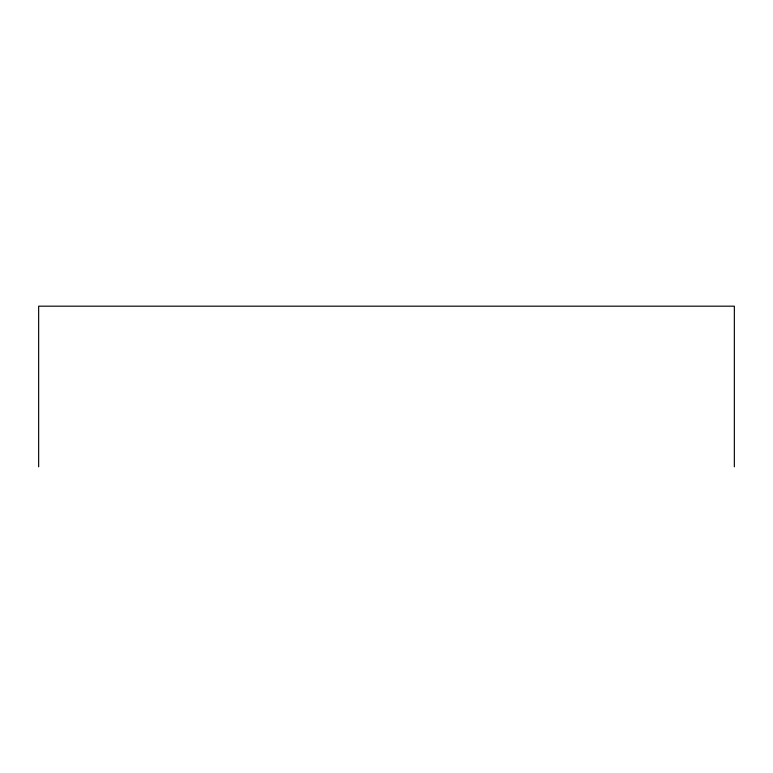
<?xml version="1.0" encoding="UTF-8"?>
<svg xmlns="http://www.w3.org/2000/svg" width="773" height="773" viewBox="0 0 773 773"><rect width="100%" height="100%" fill="white"/><g stroke="black" fill="none" stroke-linecap="round" stroke-linejoin="round"><path stroke-width="1.16" d="M734.35 466.815L734.35 306.185L38.65 306.185L38.65 466.815"/></g></svg>
